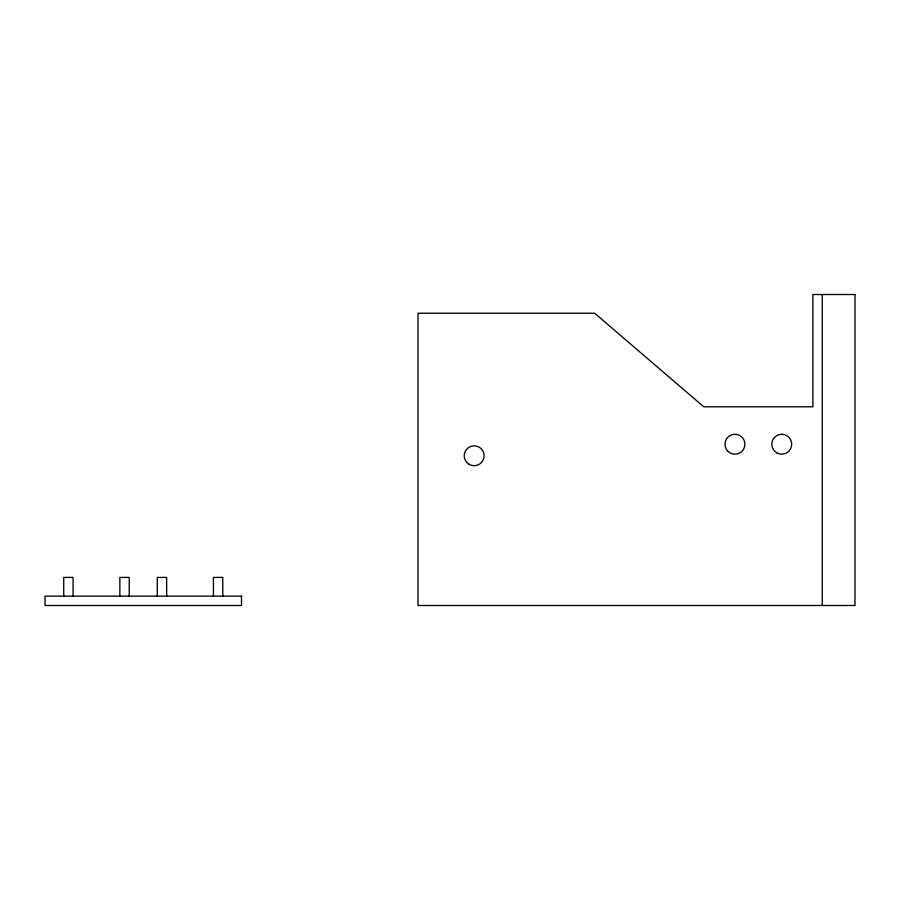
<?xml version="1.0" encoding="UTF-8"?>
<svg xmlns="http://www.w3.org/2000/svg" width="900" height="900" viewBox="0 0 900 900"><rect width="100%" height="100%" fill="white"/><g stroke="black" fill="none" stroke-linecap="round" stroke-linejoin="round"><path stroke-width="1.35" d="M822.251 294.514L822.251 605.486M222.795 596.137L222.795 577.418L213.435 577.418L213.435 596.137M166.646 596.137L166.646 577.418L157.286 577.418L157.286 596.137M129.218 596.137L129.218 577.418L119.858 577.418L119.858 596.137M73.069 596.137L73.069 577.418L63.72 577.418L63.72 596.137M855 294.514L812.891 294.514L812.891 406.8L703.778 406.8L594.675 313.223L418.005 313.223L418.005 605.486L855 605.486L855 294.514M241.504 596.137L45 596.137L45 605.486L241.504 605.486L241.504 596.137M776.756 452.835A9.945 9.945 0 0 0 791.674 444.229A9.945 9.945 0 0 0 776.756 435.623A9.945 9.945 0 0 0 776.756 452.835M727.909 451.26A9.945 9.945 0 0 0 744.548 446.805A9.945 9.945 0 0 0 732.364 434.621A9.945 9.945 0 0 0 727.909 451.26M469.181 464.377A9.945 9.945 0 0 0 484.088 455.771A9.945 9.945 0 0 0 469.181 447.165A9.945 9.945 0 0 0 469.181 464.377"/></g></svg>
